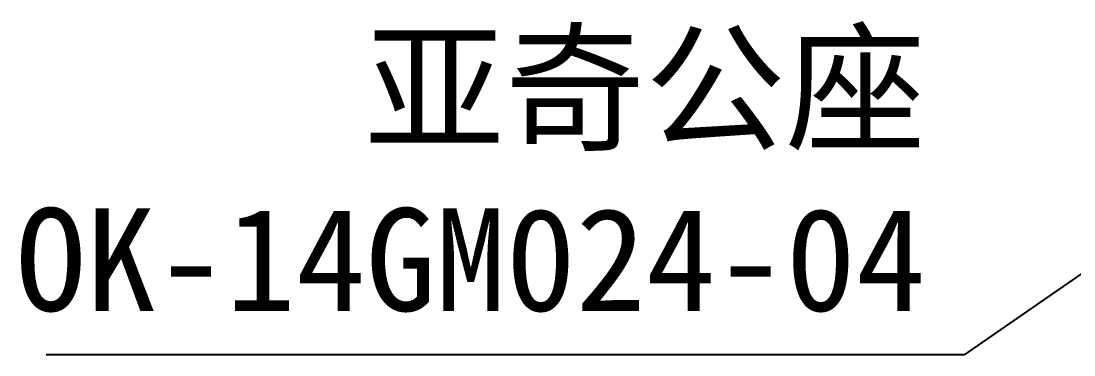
# Model space of a CAD drawing. Header units: millimetres. Extents: x 1167 to 2098, y -78 to 499.
# Drawn here: x 1680.79 to 1701.26, y 234.7 to 241.21 of the extents above; entities that cross this region are included whole.
import ezdxf

# ---------------------------------------------------------------- set-up
doc = ezdxf.new("R2010")
doc.units = ezdxf.units.MM
doc.layers.add('DIM', color=3, linetype='Continuous', lineweight=5)
doc.styles.add('RD', font='ROMAND.shx', dxfattribs={"width": 0.8})
doc.styles.add('宋体', font='')
doc.styles.get('宋体').set_extended_font_data('SimSun')
doc.dimstyles.new('DIM', dxfattribs={"dimtxt": 1.5, "dimasz": 0.8, "dimexe": 0, "dimexo": 0.5, "dimgap": 0.11, "dimtad": 0, "dimzin": 1, "dimdsep": 46, "dimtxsty": 'RD', "dimcen": 0, "dimclrd": 256, "dimclre": 256, "dimclrt": 256, "dimadec": 0, "dimazin": 0, "dimtm": 1e-09, "dimtfac": 1, "dimtofl": 0, "dimtmove": 0, "dimatfit": 3, "dimfxl": 1, "dimlwe": -1, "dimarcsym": 0})

msp = doc.modelspace()

# ---------------------------------------------------------------- texts
at = {"layer": 'DIM', "color": 3, "insert": (1698.379373045671, 240.8945456246588), "char_height": 2, "width": 17.34725961540971, "attachment_point": 3, "style": '宋体'}
msp.add_mtext('亚奇公座OK-14GM024-04', dxfattribs=at)

# ---------------------------------------------------------------- leaders
at = {"layer": 'DIM', "color": 3, "lineweight": 5}
msp.add_leader([(1705.592368928568, 239.1979959562841), (1699.129120002768, 234.7020273722574), (1681.28166145921, 234.7020273722574)], dimstyle='DIM', override={"dimgap": 0.11, "dimtad": 0}, dxfattribs=at)

doc.saveas('drawing.dxf')
